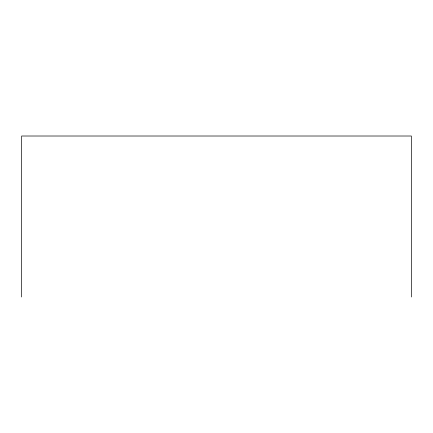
<?xml version="1.0" encoding="UTF-8"?>
<svg xmlns="http://www.w3.org/2000/svg" width="433" height="433" viewBox="0 0 433 433"><rect width="100%" height="100%" fill="white"/><g stroke="black" fill="none" stroke-linecap="round" stroke-linejoin="round"><path stroke-width="0.65" d="M411.35 296.989L411.35 136.011L21.65 136.011L21.65 296.989"/></g></svg>
